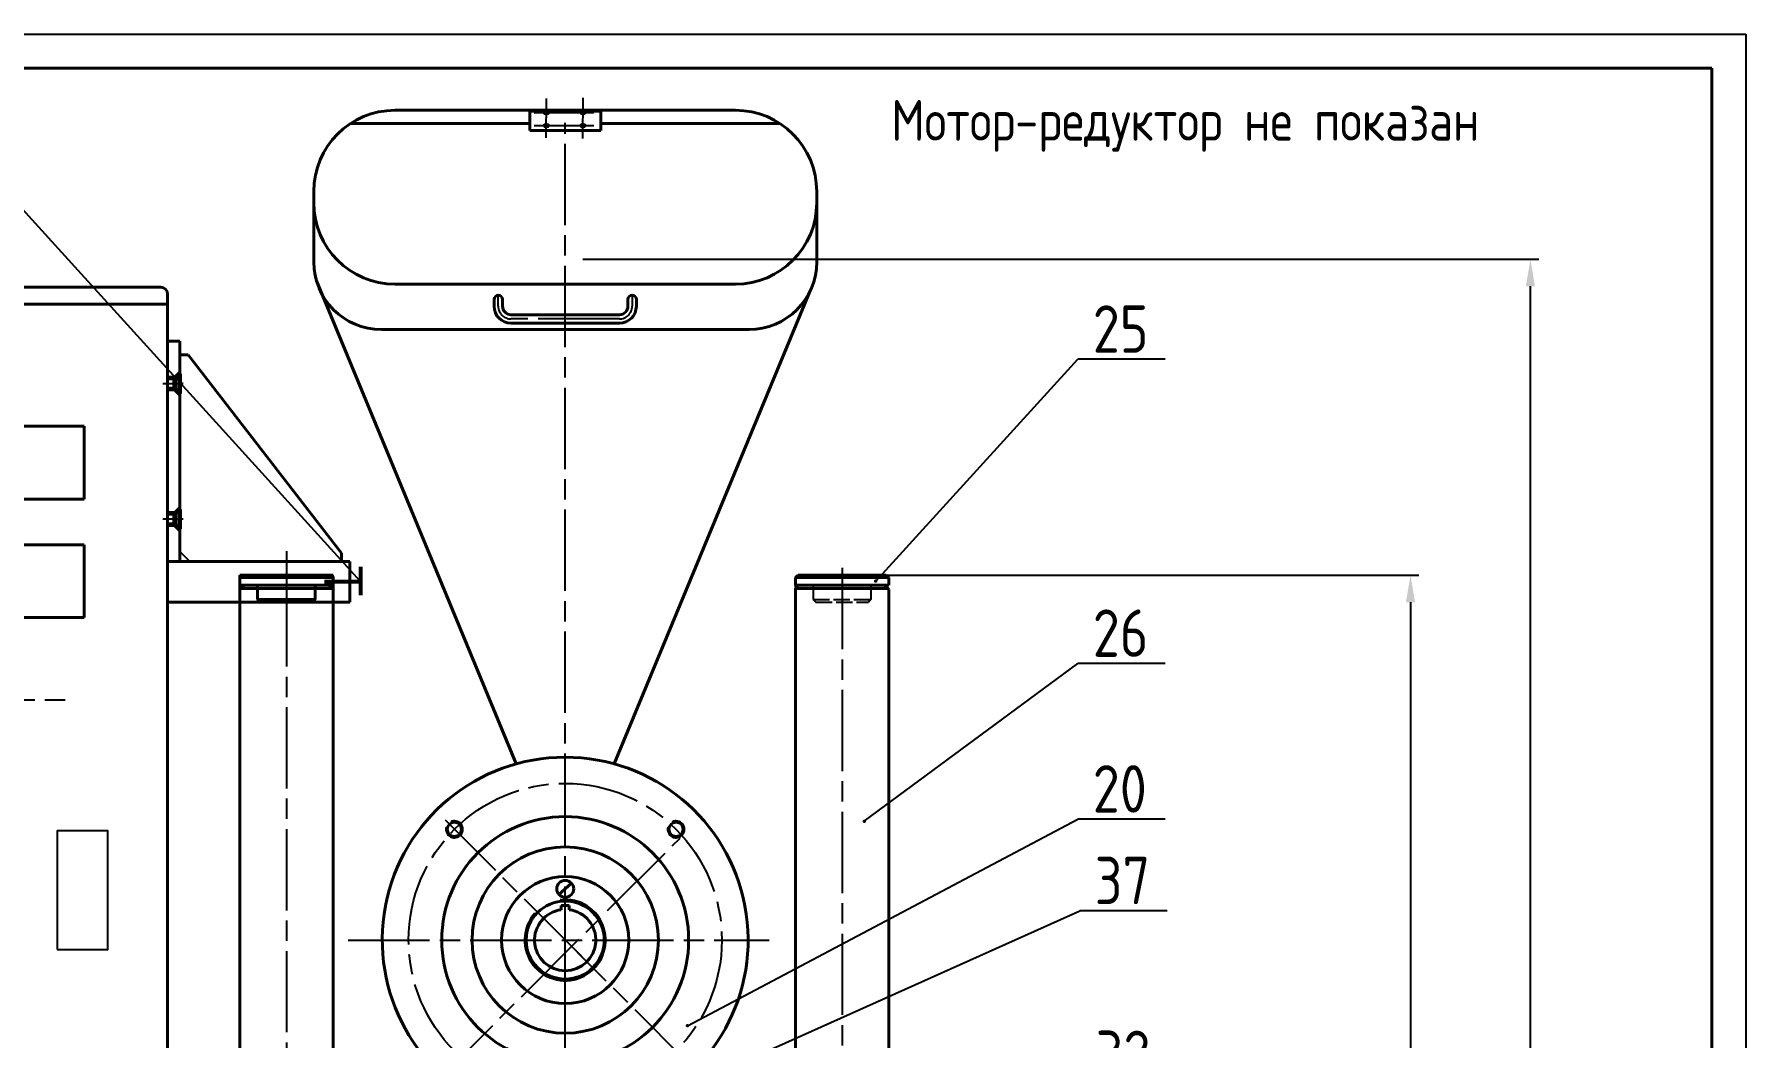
# Model space of a CAD drawing. Header units: millimetres. Extents: x -80 to 1055, y -404 to 589.
# Drawn here: x 580.4 to 833, y 440.7 to 588.9 of the extents above; entities that cross this region are included whole.
import ezdxf

# ---------------------------------------------------------------- set-up
doc = ezdxf.new("R2010")
doc.units = ezdxf.units.MM
for name, pattern in [('AM_ISO02W050', [7.5, 6, -1.5]), ('AM_ISO08W050', [18, 12, -1.5, 3, -1.5]), ('GOST4', [24, 20, -1.5, 1, -1.5])]:
    doc.linetypes.add(name, pattern=pattern)
doc.layers.add('AM_7', color=5, linetype='AM_ISO08W050', lineweight=25)
doc.layers.add('ASHADE', color=7, linetype='Continuous', lineweight=40)
for name, color, linetype in [('RAZM', 5, 'Continuous'), ('TIN', 164, 'Continuous'), ('Пунктир', 1, 'AM_ISO02W050')]:
    doc.layers.add(name, color=color, linetype=linetype)
doc.styles.add('ROMANC', font='romanc.shx', dxfattribs={"width": 0.75, "oblique": 15})
doc.styles.get("Standard").update_dxf_attribs({"font": 'romanc.shx', "width": 0.8})
doc.dimstyles.new('Масш.0.25', dxfattribs={"dimtxt": 3.5, "dimasz": 4, "dimexe": 1.25, "dimexo": 0.0625, "dimgap": 1, "dimtad": 1, "dimdec": 0, "dimlfac": 4, "dimzin": 0, "dimdsep": 46, "dimtxsty": 'ROMANC', "dimcen": -0.09, "dimadec": 0, "dimazin": 0, "dimtfac": 1, "dimtdec": 0, "dimtmove": 0, "dimatfit": 3, "dimfxl": 1, "dimtolj": 1, "dimtzin": 0, "dimarcsym": 0})
doc.dimstyles.new('Масш.0.5', dxfattribs={"dimtxt": 3.5, "dimasz": 4, "dimexe": 1.25, "dimexo": 0.0625, "dimgap": 1, "dimtad": 1, "dimtoh": 1, "dimdec": 0, "dimlfac": 2, "dimzin": 0, "dimdsep": 46, "dimtxsty": 'ROMANC', "dimcen": -0.09, "dimadec": 1, "dimazin": 0, "dimtfac": 1, "dimtdec": 0, "dimtmove": 0, "dimatfit": 3, "dimfxl": 1, "dimtolj": 1, "dimtzin": 0, "dimarcsym": 0})

# ---------------------------------------------------------------- blocks, each defined once
blk = doc.blocks.new('*D22')
at = {"layer": 'Defpoints', "color": 0}
for p in [(706.13, 509.01), (765.16, 159.73), (783.53, 159.73)]:
    blk.add_point(p, dxfattribs=at)
at = {"layer": 'TIN', "color": 0, "lineweight": -2}
for p, q in [((706.19, 509.01), (784.78, 509.01)), ((783.53, 505.01), (783.53, 163.73)), ((765.22, 159.73), (784.78, 159.73))]:
    blk.add_line(p, q, dxfattribs=at)
at = {"layer": 'TIN', "color": 0}
for points in [[(782.86, 505.01), (784.19, 505.01), (783.53, 509.01)], [(782.86, 163.73), (784.19, 163.73), (783.53, 159.73)]]:
    blk.add_solid(points, dxfattribs=at)
at = {"layer": 'TIN', "color": 0, "insert": (780.78, 334.37), "char_height": 3.5, "attachment_point": 5, "rotation": 90, "style": 'ROMANC'}
blk.add_mtext('\\A1;1397{\\fTahoma|b0|i0|c0|p32;*}', dxfattribs=at)
blk = doc.blocks.new('*D23')
at = {"layer": 'Defpoints', "color": 0}
for p in [(661.29, 555.64), (801.23, 555.64), (765.16, 159.73)]:
    blk.add_point(p, dxfattribs=at)
at = {"layer": 'TIN', "color": 0, "lineweight": -2}
for p, q in [((661.35, 555.64), (802.48, 555.64)), ((801.23, 163.73), (801.23, 551.64)), ((765.22, 159.73), (802.48, 159.73))]:
    blk.add_line(p, q, dxfattribs=at)
at = {"layer": 'TIN', "color": 0}
for points in [[(800.56, 551.64), (801.89, 551.64), (801.23, 555.64)], [(800.56, 163.73), (801.89, 163.73), (801.23, 159.73)]]:
    blk.add_solid(points, dxfattribs=at)
at = {"layer": 'TIN', "color": 0, "insert": (798.48, 357.68), "char_height": 3.5, "attachment_point": 5, "rotation": 90, "style": 'ROMANC'}
blk.add_mtext('\\A1;1584{\\fTahoma|b0|i0|c0|p32;*}', dxfattribs=at)

msp = doc.modelspace()

# ---------------------------------------------------------------- linework, layer by layer
msp.add_lwpolyline([(583.75, 453.74), (591.25, 453.74), (591.25, 471.24), (583.75, 471.24)], close=True)
at = {"layer": 'AM_7', "ltscale": 0.5}
for p, q in [((655.97, 573.57), (655.98, 579.38)), ((661.38, 573.47), (661.39, 580.13))]:
    msp.add_line(p, q, dxfattribs=at)
at = {"layer": 'AM_7'}
for p, q in [((654.2, 577.27), (662.97, 577.28)), ((654.2, 575.36), (662.97, 575.36)), ((658.76, 470.67), (658.76, 575.76)), ((648.89, 548.7), (648.89, 550.32)), ((668.64, 550.32), (668.64, 548.7)), ((666.76, 546.82), (650.76, 546.82)), ((617.61, 512.55), (617.61, 501.92)), ((617.61, 512.55), (617.61, 501.92)), ((699.63, 510.07), (699.63, 403)), ((617.61, 507.51), (617.61, 403)), ((568.47, 490.61), (585.96, 490.61)), ((658.76, 415.02), (658.76, 482.13)), ((661.24, 452.66), (641.09, 472.81)), ((639.57, 434.04), (675.72, 470.19)), ((656.29, 457.61), (676.44, 437.46)), ((658.76, 444.93), (658.76, 458.23)), ((626.75, 455.13), (688.88, 455.13))]:
    msp.add_line(p, q, dxfattribs=at)
msp.add_circle((658.76, 455.13), 23.12, dxfattribs=at)
for centre, start, end in [((650.76, 548.7), 180, 270), ((666.76, 548.7), 270, 0)]:
    msp.add_arc(centre, 1.88, start, end, dxfattribs=at)
at = {"layer": 'ASHADE', "lineweight": 40}
for p, q in [((13.02, 583.85), (828.02, 583.85)), ((828.02, 583.85), (828.02, -0.15))]:
    msp.add_line(p, q, dxfattribs=at)
at = {"layer": 'ASHADE'}
for p, q in [((633.64, 577.63), (683.89, 577.63)), ((653.53, 577.5), (664, 577.5)), ((653.53, 577.5), (653.53, 574.64)), ((664, 577.5), (664, 574.64)), ((627.08, 575.68), (653.53, 575.68)), ((653.53, 574.64), (664, 574.64)), ((664, 575.68), (690.45, 575.68)), ((621.64, 563.96), (621.64, 565.63)), ((621.64, 563.96), (621.64, 565.63)), ((621.64, 561.96), (621.64, 565.01)), ((621.64, 561.96), (621.64, 565.01)), ((621.64, 563.49), (621.64, 555.26)), ((621.64, 563.49), (621.64, 555.26)), ((695.89, 555.26), (695.89, 565.63)), ((599.08, 551.49), (523.58, 551.49)), ((651.54, 481.15), (622.04, 552.47)), ((633.64, 551.96), (683.89, 551.96)), ((665.99, 481.15), (694.88, 550.88)), ((600.08, 548.99), (522.58, 548.99)), ((600.08, 359.99), (600.08, 550.49)), ((648.26, 548.7), (648.26, 549.69)), ((649.51, 548.7), (649.51, 549.69)), ((668.01, 549.69), (668.01, 548.7)), ((669.26, 549.69), (669.26, 548.7)), ((666.76, 547.45), (650.76, 547.45)), ((666.76, 546.2), (650.76, 546.2)), ((601.86, 543.52), (599.86, 543.52)), ((601.86, 511.01), (601.86, 543.52)), ((631.64, 545.26), (685.89, 545.26)), ((631.64, 545.26), (685.89, 545.26)), ((601.86, 541.52), (603.11, 541.52)), ((603.11, 541.52), (625.74, 512.26)), ((565, 530.99), (587.75, 530.99)), ((587.75, 530.99), (587.75, 520.24)), ((565, 520.24), (587.75, 520.24)), ((565, 513.49), (587.75, 513.49)), ((587.75, 513.49), (587.75, 502.74)), ((599.86, 511.01), (626.99, 511.01)), ((625.74, 511.01), (625.74, 512.26)), ((626.99, 511.01), (625.74, 511.01)), ((626.99, 505.01), (626.99, 511.01)), ((610.74, 508.64), (611.11, 509.01)), ((610.74, 508.64), (611.11, 509.01)), ((610.74, 509.01), (610.74, 507.51)), ((610.74, 508.64), (611.11, 509.01)), ((610.74, 509.01), (610.74, 505.01)), ((610.74, 508.64), (610.74, 507.51)), ((624.49, 508.64), (610.74, 508.64)), ((610.74, 508.64), (610.74, 507.51)), ((624.49, 508.64), (610.74, 508.64)), ((624.49, 508.64), (610.74, 508.64)), ((624.11, 509.01), (611.11, 509.01)), ((624.11, 509.01), (611.11, 509.01)), ((624.11, 509.01), (611.11, 509.01)), ((624.11, 509.01), (611.11, 509.01)), ((624.49, 508.64), (624.11, 509.01)), ((624.49, 508.64), (624.11, 509.01)), ((624.49, 508.64), (624.11, 509.01)), ((624.49, 508.64), (624.11, 509.01)), ((624.49, 508.64), (624.11, 509.01)), ((624.49, 508.64), (624.11, 509.01)), ((624.49, 508.64), (624.49, 507.51)), ((624.49, 508.64), (624.49, 507.51)), ((624.49, 508.64), (624.49, 507.51)), ((624.49, 508.64), (624.49, 507.51)), ((624.49, 508.64), (624.49, 507.51)), ((624.49, 508.64), (624.49, 507.51)), ((624.49, 508.64), (624.49, 507.51)), ((692.76, 508.64), (693.13, 509.01)), ((692.76, 508.64), (692.76, 507.51)), ((706.51, 508.64), (692.76, 508.64)), ((706.13, 509.01), (693.13, 509.01)), ((706.51, 508.64), (706.13, 509.01)), ((706.51, 508.64), (706.13, 509.01)), ((706.51, 508.64), (706.51, 507.51)), ((706.51, 508.64), (706.51, 507.51)), ((624.36, 507.01), (610.72, 507.01)), ((624.36, 507.01), (610.72, 507.01)), ((610.74, 507.14), (611.11, 507.51)), ((610.74, 507.51), (617.61, 507.51)), ((610.74, 507.14), (611.11, 507.51)), ((610.74, 506.89), (611.36, 507.51)), ((610.74, 507.51), (617.61, 507.51)), ((610.74, 507.51), (617.61, 507.51)), ((610.74, 506.89), (611.23, 507.38)), ((610.74, 495.43), (610.74, 507.14)), ((610.74, 495.43), (610.74, 507.14)), ((611.11, 507.51), (623.86, 507.51)), ((611.11, 507.51), (623.86, 507.51)), ((623.86, 507.51), (611.36, 507.51)), ((613.36, 507.39), (613.36, 505.39)), ((613.36, 505.39), (613.74, 505.01)), ((613.36, 505.39), (621.86, 505.39)), ((624.49, 507.51), (617.61, 507.51)), ((624.49, 507.51), (617.61, 507.51)), ((624.49, 507.51), (617.61, 507.51)), ((621.86, 505.39), (621.49, 505.01)), ((621.86, 507.39), (621.86, 505.39)), ((623.86, 507.51), (624.49, 506.89)), ((623.86, 507.51), (624.49, 506.89)), ((623.86, 507.51), (624.49, 506.89)), ((623.99, 507.38), (624.49, 506.89)), ((624.49, 506.89), (624.49, 405.01)), ((692.63, 507.51), (699.51, 507.51)), ((706.38, 507.01), (692.74, 507.01)), ((692.76, 507.14), (693.13, 507.51)), ((692.76, 437.67), (692.76, 507.14)), ((693.13, 507.51), (705.88, 507.51)), ((706.51, 507.51), (699.63, 507.51)), ((705.88, 507.51), (706.51, 506.89)), ((706.51, 506.89), (706.51, 370.01)), ((565, 502.74), (587.75, 502.74)), ((626.99, 505.01), (599.86, 505.01)), ((610.74, 405.01), (610.74, 505.01)), ((613.74, 505.01), (621.49, 505.01)), ((624.49, 505.01), (626.99, 505.01)), ((657.82, 461.87), (659.71, 463.52)), ((658.76, 460.25), (658.16, 460.25)), ((658.16, 460.25), (658.16, 459.61)), ((658.76, 460.25), (659.36, 460.25)), ((659.36, 459.65), (659.36, 460.25)), ((659.36, 460.25), (659.36, 459.61))]:
    msp.add_line(p, q, dxfattribs=at)
for points in [[(610.74, 509.01), (622.86, 509.01)], [(610.74, 509.01), (624.49, 509.01)], [(610.74, 509.01), (622.86, 509.01)]]:
    msp.add_lwpolyline(points, dxfattribs=at)
msp.add_lwpolyline([(610.74, 509.01), (624.11, 509.01, -0.414214), (624.49, 508.64), (624.49, 505.01)], format="xyb", dxfattribs=at)
for centre, radius in [((658.76, 455.13), 18.22), ((642.41, 471.48), 1.05), ((675.12, 471.48), 1.05), ((658.76, 455.13), 13.75), ((658.76, 455.13), 9.38), ((658.76, 462.69), 1.25), ((658.76, 455.13), 5.76)]:
    msp.add_circle(centre, radius, dxfattribs=at)
for centre, radius, start, end in [((633.64, 565.63), 12, 90, 180), ((683.89, 565.63), 12, 0, 90), ((633.64, 563.96), 12, 180, 270), ((683.89, 563.96), 12, 270, 0), ((631.64, 555.26), 10, 180, 270), ((631.64, 555.26), 10, 180, 270), ((685.89, 555.26), 10, 270, 360), ((599.08, 550.49), 1, 0, 90), ((648.89, 549.69), 0.625, 0, 180), ((650.76, 548.7), 2.5, 180, 270), ((650.76, 548.7), 1.25, 180, 270), ((666.76, 548.7), 1.25, 270, 0), ((666.76, 548.7), 2.5, 270, 0), ((668.64, 549.69), 0.625, 0, 180), ((658.76, 455.13), 27, 291.4784, 248.5216), ((658.76, 455.13), 4.52, 97.6296, 82.3704)]:
    msp.add_arc(centre, radius, start, end, dxfattribs=at)
for centre in [(655.98, 577.27), (661.38, 577.28), (655.98, 575.36), (661.38, 575.36)]:
    msp.add_ellipse(centre, major_axis=(0.322, 0), ratio=0.574612, dxfattribs=at)
at = {"layer": 'RAZM', "color": 5, "linetype": 'GOST4', "lineweight": 25}
msp.add_line((602.37, 537.27), (601.87, 537.27), dxfattribs=at)
at = {"layer": 'TIN'}
for p, q in [((-6.98, 588.85), (833.02, 588.85)), ((833.02, 588.85), (833.02, -5.15)), ((747.34, 540.86), (734.44, 540.86)), ((601.86, 512.51), (603.36, 511.01)), ((601.86, 511.01), (601.86, 512.51)), ((624.49, 505.26), (624.49, 509.01)), ((747.34, 495.97), (734.44, 495.97)), ((747.34, 472.98), (734.44, 472.98)), ((747.62, 459.46), (734.73, 459.46))]:
    msp.add_line(p, q, dxfattribs=at)
at = {"layer": 'TIN', "color": 7, "linetype": 'Continuous', "lineweight": 60}
for p, q in [((601.12, 538.09), (601.86, 538.82)), ((601.86, 535.82), (601.86, 538.7)), ((601.12, 538.09), (599.86, 538.09)), ((601.12, 536.44), (599.86, 536.44)), ((601.12, 536.44), (601.12, 538.09)), ((601.12, 536.44), (601.86, 535.7)), ((601.12, 518.09), (599.86, 518.09)), ((601.12, 518.09), (601.86, 518.82)), ((601.12, 516.44), (601.12, 518.09)), ((601.86, 515.82), (601.86, 518.7)), ((601.12, 516.44), (599.86, 516.44)), ((601.12, 516.44), (601.86, 515.7))]:
    msp.add_line(p, q, dxfattribs=at)
at = {"layer": 'TIN', "color": 5, "linetype": 'GOST4', "lineweight": 25}
for p, q in [((602.36, 537.26), (599.37, 537.26)), ((602.36, 517.26), (599.37, 517.26))]:
    msp.add_line(p, q, dxfattribs=at)
at = {"layer": 'TIN', "const_width": 0.6}
for points in [[(623.19, 508.04), (628.57, 508.04), (628.57, 510.26)], [(628.57, 508.04), (628.57, 506.04)]]:
    msp.add_lwpolyline(points, dxfattribs=at)
at = {"layer": 'TIN'}
for centre, radius, start, end in [((642.41, 471.48), 1.25, 166.025, 115.9396), ((675.12, 471.48), 1.25, 166.025, 115.9396), ((658.76, 455.13), 6, 138.4913, 97.141)]:
    msp.add_arc(centre, radius, start, end, dxfattribs=at)
at = {"layer": 'Пунктир', "ltscale": 0.4}
for p, q in [((613.36, 507.39), (613.36, 505.39)), ((613.36, 507.39), (613.36, 505.39)), ((613.36, 505.39), (613.74, 505.01)), ((613.36, 505.39), (621.86, 505.39)), ((613.36, 505.39), (613.74, 505.01)), ((613.36, 505.39), (621.86, 505.39)), ((621.86, 505.39), (621.49, 505.01)), ((621.86, 505.39), (621.49, 505.01)), ((621.86, 507.39), (621.86, 505.39)), ((621.86, 507.39), (621.86, 505.39)), ((695.38, 507.39), (695.38, 505.39)), ((695.38, 505.39), (695.76, 505.01)), ((695.38, 505.39), (703.88, 505.39)), ((703.88, 505.39), (703.51, 505.01)), ((703.88, 507.39), (703.88, 505.39)), ((613.74, 505.01), (621.49, 505.01)), ((613.74, 505.01), (621.49, 505.01)), ((695.76, 505.01), (703.51, 505.01))]:
    msp.add_line(p, q, dxfattribs=at)

# ---------------------------------------------------------------- texts
at = {"layer": 'ASHADE', "width": 0.8}
for s, height, p in [('Мотор-редуктор не показан', 6, (706.89, 573.14)), ('25', 7, (736.63, 541.83)), ('26', 7, (736.63, 496.94)), ('20', 7, (736.63, 473.95)), ('37', 7, (736.91, 460.43)), ('32', 7, (737.04, 434.76))]:
    msp.add_text(s, height=height, dxfattribs=at).set_placement(p)

# ---------------------------------------------------------------- dimensions: what is measured, and where the dimension line sits
at = {"layer": 'TIN'}
dim = msp.add_linear_dim(base=(801.23, 555.64), p1=(765.16, 159.73), p2=(661.29, 555.64), angle=90, text='<>{\\fTahoma|b0|i0|c0|p32;*}', dimstyle='Масш.0.25', override={"dimlfac": 4, "dimtxsty": 'ROMANC', "dimsah": 1, "dimtmove": 0, "dimtolj": 1}, dxfattribs=at)
dim.commit()
dim.dimension.update_dxf_attribs({"geometry": '*D23', "text_midpoint": (798.48, 357.68)})
dim = msp.add_linear_dim(base=(783.53, 159.73), p1=(706.13, 509.01), p2=(765.16, 159.73), angle=90, text='<>{\\fTahoma|b0|i0|c0|p32;*}', dimstyle='Масш.0.25', dxfattribs=at)
dim.commit()
dim.dimension.update_dxf_attribs({"geometry": '*D22', "text_midpoint": (780.78, 334.37)})

# ---------------------------------------------------------------- leaders
at = {"layer": 'TIN', "ltscale": 0.5}
for points in [[(628.57, 508.04), (569.95, 572.57)], [(704.59, 508.12), (734.44, 540.86)], [(702.91, 472.66), (734.44, 495.97)], [(676.8, 442.49), (734.44, 472.98)], [(666.6, 428.92), (734.73, 459.46)]]:
    msp.add_leader(points, dimstyle='Масш.0.5', override={"dimasz": 2, "dimgap": 1, "dimtad": 0, "dimldrblk": 'DotSmall'}, dxfattribs=at)

doc.saveas('drawing.dxf')
